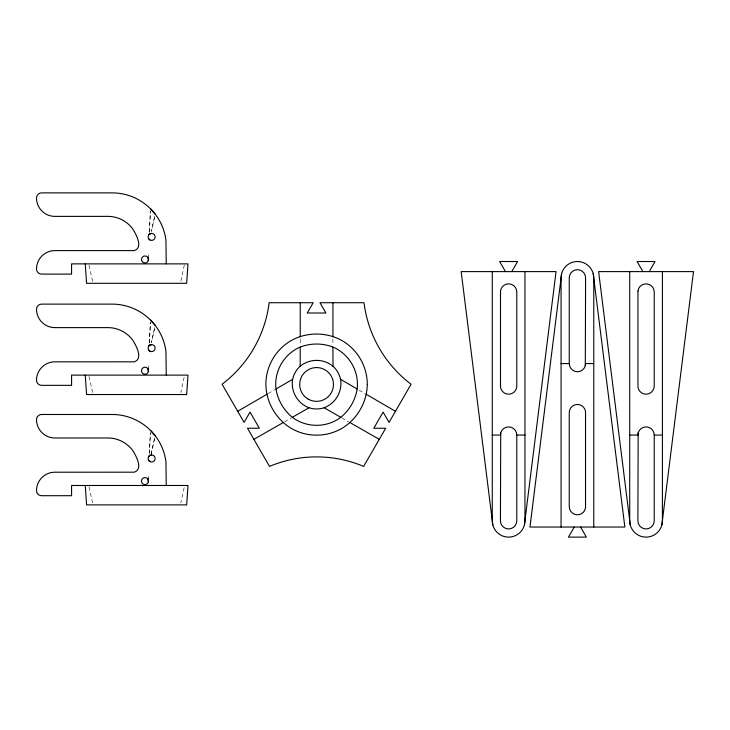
<?xml version="1.0" encoding="UTF-8"?>
<svg xmlns="http://www.w3.org/2000/svg" width="730" height="730" viewBox="0 0 730 730"><rect width="100%" height="100%" fill="white"/><g stroke="black" fill="none" stroke-linecap="round" stroke-linejoin="round"><path stroke-width="0.55" stroke-dasharray="3.65 2.74" d="M148.217 258.155L148.373 254.761M149.404 232.587L150.398 211.052L149.285 233.025M148.217 369.398L148.373 366.004M149.458 342.698L150.398 322.295M148.217 479.765L148.373 476.371M149.458 453.065L150.398 432.662L149.34 453.531M149.34 343.164L150.398 322.231M184.325 264.999L180.83 281.287M184.124 377.355L180.83 392.53M184.124 487.722L180.83 502.897M150.946 455.082L154.952 436.805M151.083 454.014L154.952 436.805M268.156 393.57L275.037 389.565M284.481 421.83L291.38 417.87M341.777 417.87L348.685 421.83M359.105 390.139L365 393.561M92.6 281.287L88.722 263.877M92.6 392.53L88.722 375.12M92.6 502.897L88.722 485.486M332.926 339.094L332.926 344.779M300.231 339.103L300.231 344.788M154.724 216.272L151.411 231.319L154.705 216.281M154.724 327.514L151.411 342.562L154.705 327.514"/><path stroke-width="1.09" d="M276.022 388.99L292.593 379.354A24.519 24.519 0 0 1 300.176 366.232L300.231 347.06L302.859 346.139A45.707 45.707 0 0 1 332.926 347.06L335.28 348.119A40.871 40.871 0 0 1 357.381 386.754L357.134 388.99A45.707 45.707 0 0 1 340.791 417.304L338.702 418.819A40.871 40.871 0 0 1 294.181 418.637L292.365 417.304A45.707 45.707 0 0 1 276.022 388.99L275.757 386.425A40.871 40.871 0 0 1 298.168 347.964L300.231 347.06M148.391 260.4A3.513 3.513 0 0 0 145.005 255.974A3.513 3.513 0 0 0 141.611 260.4L141.958 261.24A3.513 3.513 0 0 0 148.044 261.24L148.446 257.279M148.391 371.634A3.513 3.513 0 0 0 145.005 367.217A3.513 3.513 0 0 0 141.611 371.634L141.958 372.482A3.513 3.513 0 0 0 148.044 372.482L148.455 368.267M148.391 482.001A3.513 3.513 0 0 0 145.005 477.584A3.513 3.513 0 0 0 141.611 482.001L141.958 482.849A3.513 3.513 0 0 0 148.044 482.849L148.455 478.634M149.321 234.275L149.349 233.728M149.321 345.509L149.349 344.962M149.321 455.876L149.349 455.328M585.524 507.633L585.524 411.592A8.176 8.158 0 0 0 576.901 404.457A8.176 8.158 0 0 0 569.236 412.614L569.245 506.611A8.176 8.158 0 0 0 576.901 514.769A8.176 8.158 0 0 0 585.533 507.633M524.395 525.007L556.05 271.606L461.168 271.606L492.823 525.007M561.625 273.64L529.971 527.042L624.853 527.042L593.207 273.64M661.855 525.007L693.5 271.606L598.618 271.606L630.273 525.007M500.716 432.954L500.433 520.782A8.176 8.176 0 0 0 508.609 528.949A8.176 8.176 0 0 0 516.785 520.782L516.785 435.071A8.176 8.176 0 0 0 508.618 426.895A8.176 8.176 0 0 0 500.433 435.071L492.266 435.071M585.305 365.693L585.588 277.865A8.176 8.176 0 0 0 577.412 269.698A8.176 8.176 0 0 0 569.245 277.865L569.245 363.577L561.069 363.577M638.166 432.954L637.892 520.782A8.176 8.176 0 0 0 646.059 528.949A8.176 8.176 0 0 0 654.235 520.782L654.235 435.071A8.176 8.176 0 0 0 646.068 426.895A8.176 8.176 0 0 0 637.892 435.071L629.716 435.071M148.591 235.133L149.23 234.12M148.591 346.376L149.23 345.363M379.262 439.351L363.64 466.406A121.043 121.043 0 0 0 269.516 466.406L247.488 428.245L259.36 428.245L250.043 412.103L244.103 422.387L222.075 384.236A121.043 121.043 0 0 0 269.142 302.722L313.197 302.722L307.257 313.006L325.899 313.006L319.968 302.722L364.014 302.722A121.043 121.043 0 0 0 411.081 384.236L389.053 422.387L383.113 412.103L373.796 428.245L385.668 428.255L379.262 439.351L349.697 422.405M511.757 271.606L517.579 261.523L499.648 261.523L505.461 271.606M649.207 271.606L655.029 261.523L637.098 261.523L642.911 271.606M574.273 527.042L568.451 537.125L586.382 537.125L580.56 527.042M148.591 456.743L149.869 455.456L151.63 454.991A3.513 3.513 0 0 1 155.016 459.407L154.669 460.256A3.513 3.513 0 0 1 148.591 460.256L148.236 459.407A3.513 3.513 0 0 1 151.63 454.991M149.148 234.412L151.63 233.381A3.513 3.513 0 0 1 155.016 237.798L154.669 238.646A3.513 3.513 0 0 1 148.591 238.646L148.236 237.798A3.513 3.513 0 0 1 151.63 233.381M149.148 345.655L151.63 344.624A3.513 3.513 0 0 1 155.016 349.04L154.669 349.889A3.513 3.513 0 0 1 148.591 349.889L148.236 349.04A3.513 3.513 0 0 1 151.63 344.624M237.688 411.282L267.153 394.154M253.903 439.351L283.468 422.405M292.365 417.304L309 407.769A24.519 24.519 0 0 0 324.156 407.769L340.791 417.304M593.764 363.577L585.588 363.577A8.176 8.176 0 0 1 577.403 371.752A8.176 8.176 0 0 1 569.245 363.558M516.785 435.071L524.961 435.071M654.235 435.071L662.411 435.071M332.926 347.06L332.99 366.232A24.519 24.519 0 0 1 340.563 379.354L357.134 388.99M366.004 394.154L395.468 411.282M149.869 239.933L148.591 238.646M149.869 351.176L148.591 349.889M149.869 461.543L148.591 460.256M150.508 208.78L155.189 214.127M150.508 320.023L155.189 325.361M150.508 430.39L155.189 435.728M148.044 257.736L148.391 258.575M148.044 368.969L148.391 369.818M148.044 479.336L148.391 480.185M85.255 263.877L86.578 283.295L186.67 283.295L187.993 263.877L71.576 263.877L71.576 274.097L41.61 274.097A5.11 5.11 0 0 1 36.5 268.987A18.387 18.387 0 0 1 45.698 253.064L47.413 252.188A18.387 18.387 0 0 1 54.887 250.6L134.265 250.591C143.554 247.525 136.045 234.275 132.696 228.846C126.993 221.135 117.621 216.345 108.013 216.372L54.887 216.372A18.387 18.387 0 0 1 47.413 214.784L45.698 213.908A18.387 18.387 0 0 1 36.5 197.985A5.11 5.11 0 0 1 41.61 192.875L112.101 192.875A54.312 54.312 0 0 1 165.947 240.097L166.248 263.877M85.255 375.12L86.578 394.529L186.67 394.529L187.993 375.12L71.576 375.12L71.576 385.34L41.61 385.34A5.11 5.11 0 0 1 36.5 380.23A18.387 18.387 0 0 1 45.698 364.306L47.413 363.43A18.387 18.387 0 0 1 54.887 361.843L134.265 361.825C143.554 358.768 136.045 345.509 132.696 340.08C126.993 332.369 117.621 327.587 108.013 327.615L54.887 327.615A18.387 18.387 0 0 1 47.413 326.027L45.698 325.151A18.387 18.387 0 0 1 36.5 309.228A5.11 5.11 0 0 1 41.61 304.118L112.101 304.118A54.312 54.312 0 0 1 165.947 351.34L166.248 375.12M85.255 485.486L86.578 504.895L186.67 504.895L187.993 485.486L71.576 485.486L71.576 495.707L41.61 495.707A5.11 5.11 0 0 1 36.5 490.596A18.387 18.387 0 0 1 45.698 474.673L47.413 473.797A18.387 18.387 0 0 1 54.887 472.21L134.265 472.191C143.554 469.135 136.045 455.876 132.696 450.446C126.993 442.736 117.621 437.954 108.013 437.982L54.887 437.982A18.387 18.387 0 0 1 47.413 436.394L45.698 435.518A18.387 18.387 0 0 1 36.5 419.595A5.11 5.11 0 0 1 41.61 414.485L112.101 414.485A54.312 54.312 0 0 1 165.947 461.707L166.248 485.486M662.411 271.606L662.411 520.545A16.343 16.343 0 0 1 646.059 537.125A16.343 16.343 0 0 1 629.716 520.554L629.716 271.606M593.764 527.042L593.764 278.094A16.352 16.352 0 0 0 577.412 261.523A16.352 16.352 0 0 0 561.069 278.094L561.069 527.042M524.961 271.606L524.961 520.545A16.343 16.343 0 0 1 508.609 537.125A16.343 16.343 0 0 1 492.266 520.554L492.266 271.606M332.926 302.722L332.926 336.813M300.231 302.722L300.231 336.813M309 407.769A25.933 25.933 0 0 1 292.593 379.354M340.563 379.354A25.933 25.933 0 0 1 324.156 407.769M300.176 366.232A25.933 25.933 0 0 1 332.99 366.232M500.497 291.014L500.497 387.055A8.176 8.176 0 0 0 509.12 394.191A8.176 8.176 0 0 0 516.785 386.015L516.785 292.036A8.176 8.158 0 0 0 509.12 283.879A8.176 8.158 0 0 0 500.488 291.014M637.956 291.014L637.956 387.055A8.176 8.176 0 0 0 646.579 394.191A8.176 8.176 0 0 0 654.235 386.015L654.235 292.036A8.176 8.158 0 0 0 646.57 283.879A8.176 8.158 0 0 0 637.947 291.014M367.281 384.454C366.98 402.303 357.244 419.175 341.932 428.364A50.708 50.708 0 0 1 291.224 428.364C275.913 419.175 266.176 402.303 265.875 384.454A50.708 50.708 0 0 1 291.224 340.536C306.837 331.876 326.319 331.876 341.932 340.536A50.708 50.708 0 0 1 367.281 384.454M308.133 399.082A16.89 16.89 0 0 0 333.464 384.454A16.89 16.89 0 0 0 308.133 369.827A16.89 16.89 0 0 0 308.133 399.082"/></g></svg>
